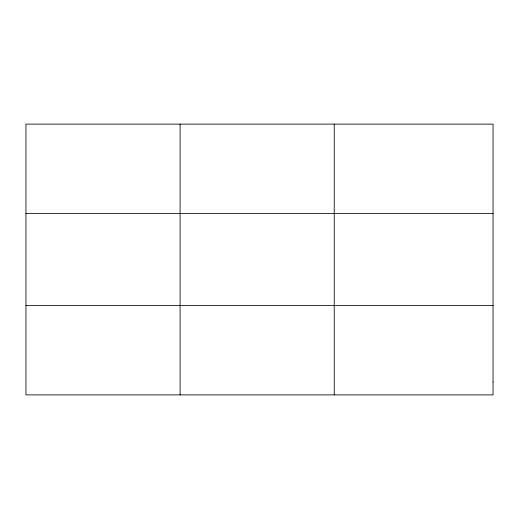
<?xml version="1.0" encoding="UTF-8"?>
<svg xmlns="http://www.w3.org/2000/svg" width="519" height="519" viewBox="0 0 519 519"><rect width="100%" height="100%" fill="white"/><g stroke="black" fill="none" stroke-linecap="round" stroke-linejoin="round"><path stroke-width="0.78" d="M180.093 124.112L180.093 394.888M334.236 124.112L334.236 394.888M25.95 213.471L493.05 213.471M25.95 305.529L493.05 305.529M493.05 382.12L493.05 394.888L25.95 394.888L25.95 124.112L493.05 124.112L493.05 382.12"/></g></svg>
